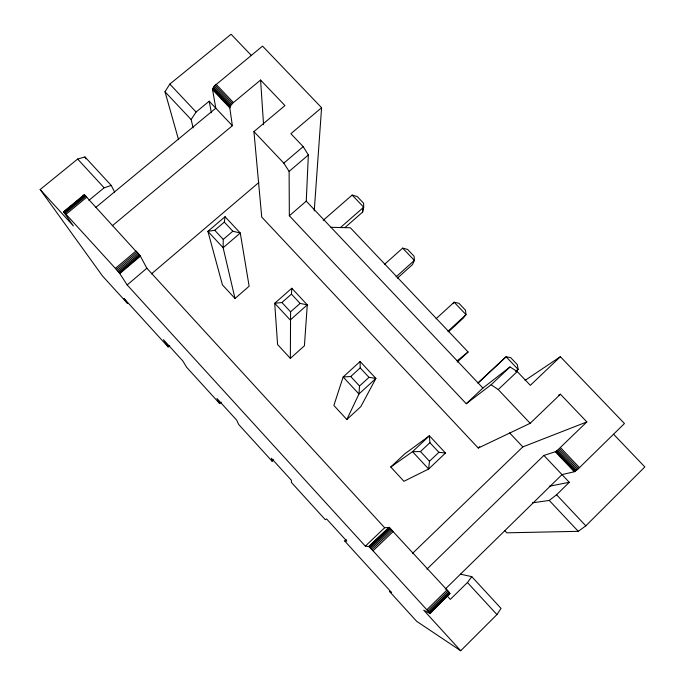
<?xml version="1.0" encoding="UTF-8"?>
<svg xmlns="http://www.w3.org/2000/svg" width="685" height="685" viewBox="0 0 685 685"><rect width="100%" height="100%" fill="white"/><g stroke="black" fill="none" stroke-linecap="round" stroke-linejoin="round"><path stroke-width="1.03" d="M225.074 216.725L224.329 222.103L232.823 231.213L240.281 233.028L223.139 247.747L207.906 231.35L214.748 230.28L223.25 239.416L223.139 247.747L235.024 298.506L249.134 286.202L240.281 233.028L225.074 216.725L207.906 231.35L222.437 284.883L235.024 298.506M291.793 288.257L291.45 294.122L300.099 303.404L307.282 304.868L290.234 319.998L274.719 303.292L281.92 302.53L290.577 311.838L290.363 358.383L304.414 345.797L307.282 304.868L291.793 288.257L274.719 303.292L277.579 344.555L290.363 358.383M445.233 589.117L562.008 474.602L574.313 471.751L577.446 469.602L624.455 423.535L560.373 356.714L530.336 385.33L517.244 371.561L510.008 366.954L482.899 388.044L306.255 201.159L308.353 154.973L303.19 146.633L290.885 133.695L321.59 107.708L262.535 46.118L214.182 86.182L212.555 89.658L215.801 108.196L95.6 207.572M314.235 210.92L321.59 107.708M344.932 227.608L362.613 212.093L362.904 207.975M360.122 361.509L360.19 367.888L350.72 376.527L343.142 376.973L358.957 393.995L375.911 378.437L369.009 377.349L359.539 386.015L358.957 393.995L346.85 419.511L333.869 405.469L343.142 376.973L360.122 361.509L375.911 378.437L360.832 406.633L346.85 419.511M112.28 225.793L232.352 125.715L229.809 107.879L230.742 105.464L233.422 102.57L260.591 80.051L284.951 105.576L253.929 131.589L261.73 217.068L478.267 448.05L530.173 423.296L560.424 394.217L586.857 421.917L557.41 450.345L555.355 451.732L543.899 455.439L426.926 569.141M445.481 453.033L438.888 452.323L429.478 461.236L428.639 469.028L403.944 481.29L390.758 467.016L404.681 453.915L429.392 435.78L445.481 453.033L428.639 469.028L412.524 451.68L390.758 467.016M362.613 212.093L363.692 207.187L363.624 203.257L357.236 196.552L352.158 195.071L323.183 220.33M178.579 139.766L165.008 91.773L169.794 84.101L231.085 34.25L251.455 55.553M193.127 127.881L191.141 119.558L196.09 112.023L209.199 101.217L232.352 125.715M346.276 539.557L344.726 541.03L391.64 592.585L389.405 591.361L416.66 621.321L460.714 650.75L496.942 614.582L501.043 608.4L471.777 576.642L460.414 574.167M453.162 303.618L454.146 302.205L458.907 303.292L465.475 310.185L466.005 314.663L463.368 318.011L448.435 331.788M446.954 595.736L450.302 599.384L467.435 582.524L471.777 576.642M504.648 530.498L506.806 532.827L578.277 531.32L585.829 525.84L644.833 466.93L613.623 434.281M460.714 650.75L423.741 610.198L430.026 613.58L427.8 610.857L447.99 591.044L447.014 589.965L389.251 527.424L384.653 527.741L365.336 546.15L127.17 284.951L119.798 273.598L115.388 268.383L65.161 213.335L63.491 211.776L73.372 225.956L40.167 189.531L77.653 159.04L84.966 156.942L111.253 185.455L114.635 192.083M428.664 611.842L448.838 592.028L447.99 591.044M429.349 612.655L449.506 592.859L448.838 592.028M429.82 613.246L449.951 593.467L449.506 592.859M429.974 613.614L449.951 593.467M532.433 502.833L549.233 500.435L556.58 494.784L569.278 482.291L543.899 455.439M427.8 610.857L426.823 609.77L447.014 589.965M412.541 553.352L522.826 446.894L586.857 421.917M426.823 609.77L373.017 550.791L393.31 531.397M365.336 546.15L368.804 546.562L388.994 527.296M368.804 546.562L389.251 527.424M369.035 546.716L369.515 547.144L389.756 527.827M369.515 547.144L370.2 547.82L390.467 528.477M370.2 547.82L371.056 548.694L391.332 529.325M478.267 448.05L479.765 446.611M373.017 550.791L372.015 549.704L392.308 530.318M253.929 131.589L283.804 163.133L289.113 171.404L289.344 215.775L466.254 403.73L491.111 384.782L498.226 389.559L517.244 371.561M491.111 384.782L510.008 366.954M420.487 451.561L429.897 442.681L429.392 435.78L412.524 451.68L420.487 451.561L429.478 461.236M515.788 371.604L518.117 369.395L517.338 364.643L510.685 357.656L506.087 356.765L477.933 382.915M478.13 383.061L506.087 356.765L518.117 369.395L516.053 370.927M466.254 403.73L482.899 388.044M457.237 362.108L468.095 351.996L350.369 227.771L330.975 227.309M447.947 331.317L466.005 314.663L454.146 302.205L436.062 318.773M221.272 402.181L219.688 403.602L216.957 398.473L236.667 420.128L238.671 424.469L272.108 461.219L273.683 459.781M396.084 276.843L414.365 260.411L414.065 256.216L407.592 249.417L402.669 248.124L384.371 264.478M397.411 278.144L412.516 264.556L414.365 260.411L402.669 248.124M290.577 311.838L300.099 303.404M281.92 302.53L291.45 294.122M340.376 227.625L363.692 207.187L352.158 195.071M40.167 189.531L102.467 275.944L127.624 303.592L124.053 298.489L168.159 346.961L169.76 345.565M289.344 215.775L306.255 201.159M223.25 239.416L232.823 231.213M214.748 230.28L224.329 222.103M289.113 171.404L308.353 154.973M151.419 273.906L258.802 182.527M283.804 163.133L303.19 146.633M127.17 284.951L146.855 268.237L140.399 256.19L84.64 194.968L84.204 194.745L75.598 202.255M118.154 271.525L138.832 254.067M118.899 272.416L139.552 254.974M119.455 273.127L140.091 255.693M119.798 273.598L140.399 256.19M115.388 268.383L136.101 250.916M116.339 269.436L137.043 251.969M117.281 270.507L137.976 253.039M63.491 211.776L84.298 194.72M63.662 212.059L70.82 206.176M72.413 204.866L74.006 203.556M63.885 212.042L84.64 194.968M64.433 212.573L85.205 195.49M65.161 213.335L85.942 196.244M66.034 214.277L86.815 197.169M88.879 200.362L104.129 187.801L111.253 185.455M457.143 360.781L468.095 351.996M525.044 380.406L560.373 356.714M558.549 395.211L560.424 394.217M549.336 486.239L569.278 482.291M344.726 541.03L346.824 541.167L326.642 518.999L325.306 519.684L291.373 482.394L291.39 480.262L271.38 458.282L272.108 461.219M216.083 84.281L233.422 102.57M560.484 447.596L579.536 467.692M215.09 85.188L232.42 103.478M559.457 448.572L578.508 468.668M371.056 548.694L372.015 549.704M214.182 86.182L231.504 104.462M558.412 449.506L577.446 469.602M213.429 87.192L230.742 105.464M557.41 450.345L576.436 470.424M212.889 88.151L230.186 106.415M556.528 451.021L575.537 471.083M498.226 389.559L530.173 423.296M212.59 88.99L229.869 107.237M555.826 451.492L574.809 471.537M212.555 89.658L229.809 107.879M555.355 451.732L574.313 471.751M509.614 432.886L522.826 446.894M169.794 84.101L196.09 112.023M556.58 494.784L585.829 525.84M165.008 91.773L191.141 119.558M549.233 500.435L578.277 531.32M360.19 367.888L369.009 377.349M429.897 442.681L438.888 452.323M350.72 376.527L359.539 386.015M77.653 159.04L104.129 187.801M467.435 582.524L496.942 614.582M146.855 268.237L384.653 527.741M219.688 403.602L186.74 367.383L182.767 360.901L163.484 339.717L168.159 346.961M84.966 156.942L85.985 158.809M209.199 101.217L211.374 112.777M260.591 80.051L263.554 124.644"/></g></svg>
